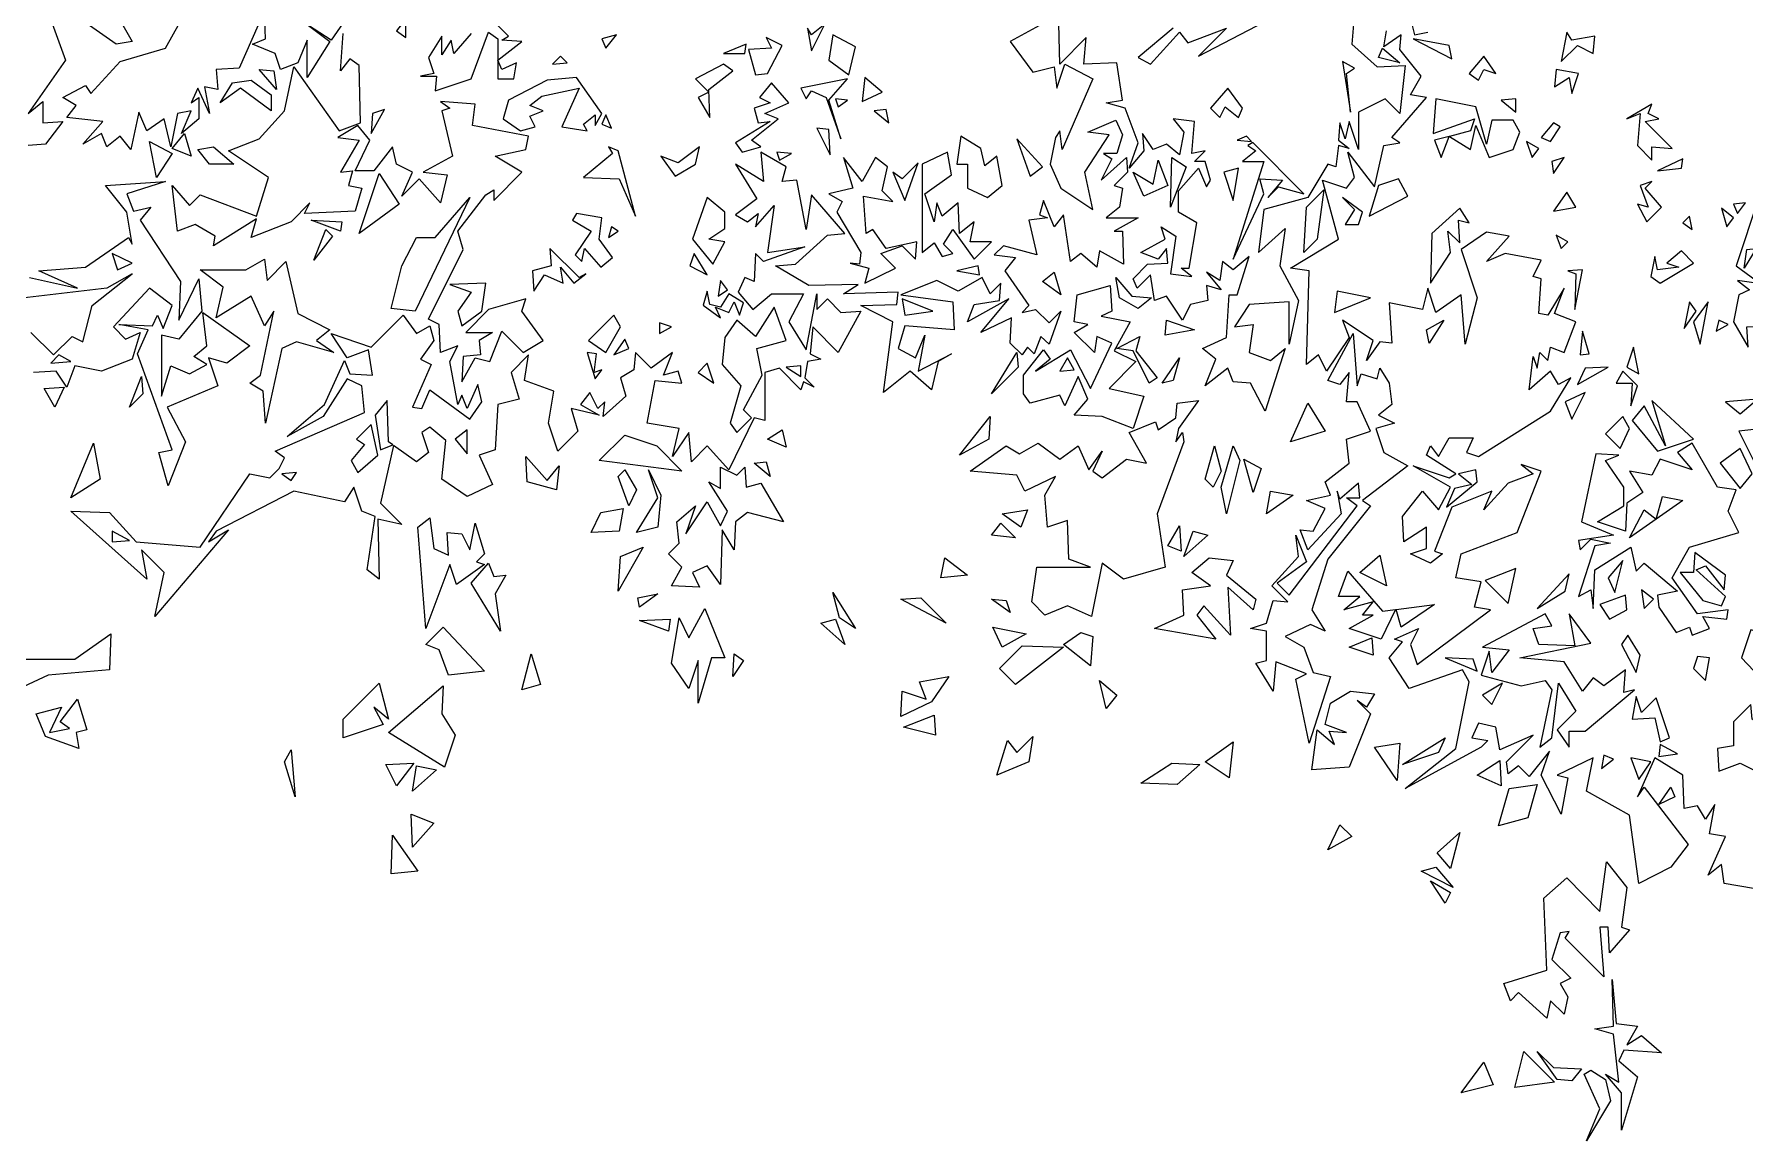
# Model space of a CAD drawing. Header units: millimetres. Extents: x -1920 to 1916, y -1858 to 1858.
# Drawn here: x -1067 to 137, y -1800 to -1022 of the extents above; entities that cross this region are included whole.
import ezdxf

# ---------------------------------------------------------------- set-up
doc = ezdxf.new("R2010")
doc.units = ezdxf.units.MM
doc.layers.add('ALMOND-DRAW-PROFILE', color=7, linetype='Continuous', lineweight=25)

msp = doc.modelspace()

# ---------------------------------------------------------------- linework, layer by layer
at = {"layer": 'ALMOND-DRAW-PROFILE'}
for points in [[(-1059.8, -998.6), (-1044.8, -1039.9), (-1071, -1077.4), (-1060.7, -1069), (-1060.7, -1084), (-1046.6, -1083.1), (-1058.8, -1099), (-1071, -1100)], [(-849.5, -1013.6), (-858, -1025.8), (-873.9, -1015.5), (-858.9, -1026.8), (-874.9, -1052.1), (-874.9, -1025.8), (-881.4, -1041.8), (-893.6, -1046.5), (-897.4, -1035.2), (-913.3, -1028.6), (-904, -1024.9), (-904.9, -1005.2), (-922.7, -1045.5), (-938.7, -1046.5), (-937.7, -1060.5), (-947.1, -1058.7), (-943.4, -1077.4), (-951.8, -1059.6), (-956.5, -1069.9), (-950.9, -1066.2), (-950.9, -1081.2), (-963.1, -1091.5), (-956.5, -1075.6), (-965.9, -1077.4), (-970.6, -1100.9), (-975.3, -1081.2), (-987.5, -1089.6), (-993.1, -1076.5), (-998.8, -1102.8), (-1006.3, -1093.4), (-1015.7, -1100.9), (-1019.4, -1091.5), (-1032.6, -1099), (-1018.5, -1083.1), (-1043.8, -1080.3), (-1037.2, -1071.8), (-1046.6, -1066.2), (-1030.7, -1057.7), (-1026.9, -1063.4), (-1006.3, -1040.8), (-974.4, -1031.5), (-950.9, -989.2)], [(-138, -1006.1), (-139.9, -1028.6), (-122, -1044.6), (-102.3, -1043.7), (-106.1, -1077.4), (-116.4, -1067.1), (-135.2, -1076.5), (-135.2, -1102.8), (-141.7, -1083.1), (-144.6, -1095.3), (-148.3, -1084), (-149.3, -1096.2), (-141.7, -1101.9), (-149.3, -1100), (-151.1, -1115), (-156.8, -1113.1), (-170.8, -1136.6), (-201.8, -1145), (-205.6, -1175.1), (-186.8, -1158.2), (-190.6, -1184.5), (-177.4, -1208.9), (-184, -1239.8), (-184, -1209.8), (-212.1, -1211.7), (-222.5, -1227.6), (-209.3, -1225.8), (-212.1, -1245.5), (-197.1, -1251.1), (-186.8, -1242.7), (-200.9, -1286.8), (-211.2, -1267.1), (-223.4, -1266.1), (-227.2, -1256.7), (-243.1, -1268.9), (-235.6, -1250.2), (-245, -1242.7), (-228.1, -1235.1), (-226.2, -1205.1), (-220.6, -1205.1), (-212.1, -1177.9), (-223.4, -1187.3), (-230.9, -1181.6), (-232.8, -1194.8), (-242.2, -1189.1), (-231.9, -1201.4), (-242.2, -1198.5), (-241.2, -1208.9), (-253.4, -1211.7), (-259.1, -1222.9), (-270.3, -1206), (-278.8, -1208.9), (-281.6, -1191), (-291, -1200.4), (-293.8, -1193.8), (-283.5, -1183.5), (-269.4, -1182.6), (-270.3, -1172.3), (-276, -1179.8), (-288.2, -1175.1), (-271.3, -1165.7), (-274.1, -1157.2), (-263.8, -1163.8), (-267.5, -1190.1), (-252.5, -1192), (-260, -1186.3), (-254.4, -1186.3), (-248.8, -1154.4), (-261.9, -1146.9), (-261.9, -1131.9), (-247.8, -1115.9), (-242.2, -1129.1), (-239.4, -1124.4), (-243.1, -1111.2), (-250.6, -1111.2), (-243.1, -1103.7), (-252.5, -1105.6), (-250.6, -1083.1), (-265.6, -1081.2), (-258.1, -1090.6), (-261, -1106.5), (-270.3, -1099), (-279.7, -1102.8), (-287.2, -1091.5), (-286.3, -1103.7), (-296.6, -1115.9), (-290.1, -1098.1), (-299.4, -1073.7), (-312.6, -1069.9), (-301.3, -1068.1), (-305.1, -1041.8), (-328.5, -1042.7), (-326.7, -1023.9), (-345.4, -1042.7), (-346.4, -994.8)], [(-359.5, -1015.5), (-380.2, -1026.8), (-364.2, -1048.3), (-349.2, -1044.6), (-347.3, -1059.6), (-341.7, -1042.7), (-322, -1053), (-343.6, -1102.8), (-345.4, -1089.6), (-348.3, -1094.3), (-352, -1113.1), (-344.5, -1130), (-322, -1145), (-327.6, -1118.7), (-310.7, -1092.5), (-325.7, -1090.6), (-306, -1082.1), (-301.3, -1092.5), (-305.1, -1105.6), (-314.5, -1105.6), (-308.8, -1109.4), (-316.3, -1124.4), (-298.5, -1108.4), (-297.6, -1118.7), (-307, -1128.1), (-301.3, -1130), (-303.2, -1143.2), (-312.6, -1150.7), (-290.1, -1150.7), (-307, -1160.1), (-301.3, -1160.1), (-300.4, -1183.5), (-317.3, -1174.1), (-319.2, -1185.4), (-330.4, -1176), (-337.9, -1181.6), (-342.6, -1148.8), (-349.2, -1157.2), (-356.7, -1138.5), (-359.5, -1148.8), (-353.9, -1150.7), (-367, -1152.5), (-361.4, -1176.9), (-384.9, -1170.4), (-391.4, -1176.9), (-376.4, -1178.8), (-383.9, -1188.2), (-367, -1212.6), (-371.7, -1217.3), (-362.3, -1215.4), (-352.9, -1224.8), (-344.5, -1216.4), (-352.9, -1239.8), (-358.6, -1234.2), (-363.3, -1246.4), (-368, -1241.7), (-371.7, -1247.3), (-380.2, -1238.9), (-379.2, -1221.1), (-400.8, -1231.4), (-381.1, -1207.9), (-410.2, -1223.9), (-405.5, -1211.7), (-387.7, -1208.9), (-386.7, -1196.7), (-394.2, -1204.2), (-399.9, -1192.9), (-416.8, -1202.3), (-431.8, -1194.8), (-457.1, -1205.1), (-420.5, -1209.8), (-419.6, -1229.5), (-454.3, -1226.7), (-459, -1242.7), (-446.8, -1249.2), (-440.2, -1233.3), (-444.9, -1258.6), (-421.5, -1246.4), (-430.9, -1252), (-435.6, -1271.8), (-450.6, -1258.6), (-469.3, -1273.6), (-462.8, -1223.9), (-485.3, -1212.6), (-460, -1211.7), (-459, -1203.2), (-497.5, -1204.2), (-487.2, -1197.6), (-521.9, -1198.5), (-545.4, -1184.5), (-531.3, -1183.5), (-508.8, -1162.9), (-496.6, -1161.9), (-520, -1134.7), (-523.8, -1159.1), (-530.4, -1124.4), (-540.7, -1125.3), (-537.9, -1115), (-555.7, -1104.7), (-553.8, -1125.3), (-573.5, -1113.1), (-558.5, -1137.5), (-573.5, -1148.8), (-565.1, -1153.5), (-557.6, -1147.8), (-559.5, -1157.2), (-546.3, -1142.2), (-551, -1175.1), (-524.7, -1171.3), (-553.8, -1181.6), (-559.5, -1176), (-560.4, -1195.7), (-567, -1192.9), (-571.7, -1203.2), (-561.3, -1215.4), (-548.2, -1204.2), (-525.7, -1204.2), (-536, -1223.9), (-523.8, -1243.6), (-516.3, -1204.2), (-516.3, -1215.4), (-508.8, -1207.9), (-499.4, -1217.3), (-485.3, -1216.4), (-501.3, -1245.5), (-519.1, -1227.6), (-521, -1246.4), (-513.5, -1250.2), (-522.8, -1252), (-524.7, -1263.3), (-518.2, -1269.9), (-525.7, -1266.1), (-527.5, -1271.8), (-542.6, -1256.7), (-552.9, -1259.6), (-552.9, -1293.3), (-560.4, -1291.5), (-578.2, -1328.1), (-593.3, -1311.2), (-604.5, -1322.4), (-606.4, -1301.8), (-617.7, -1318.7), (-613, -1299), (-635.5, -1295.2), (-629.9, -1265.2), (-611.1, -1267.1), (-613.9, -1258.6), (-624.2, -1261.4), (-617.7, -1245.5), (-632.7, -1256.7), (-643.9, -1245.5), (-644.9, -1257.7), (-654.3, -1263.3), (-650.5, -1276.4), (-666.5, -1290.5), (-665.5, -1280.2), (-670.2, -1284.9), (-675.9, -1273.6), (-682.4, -1282.1), (-669.3, -1289.6), (-689, -1284.9), (-684.3, -1300.9), (-698.4, -1314.9), (-705, -1295.2), (-701.2, -1272.7), (-721.9, -1265.2), (-719, -1247.3), (-731.2, -1259.6), (-725.6, -1278.3), (-740.6, -1282.1), (-742.5, -1314), (-753.8, -1317.8), (-744.4, -1338.4), (-762.2, -1346.8), (-780, -1334.6), (-777.2, -1307.4), (-788.5, -1298), (-794.1, -1301.8), (-789.4, -1315.9), (-797.9, -1322.4), (-814, -1310.9), (-823.2, -1351.5), (-808.2, -1366.6), (-825.1, -1362.8), (-824.2, -1405), (-832.6, -1398.5), (-827, -1360.9), (-836.4, -1357.2), (-842, -1340.3), (-848.6, -1350.6), (-884.2, -1343.1), (-938.7, -1371.3), (-944.3, -1378.8), (-930.2, -1370.3), (-981.9, -1431.3), (-975.3, -1400.4), (-991.3, -1384.4), (-987.5, -1405), (-1041, -1357.2), (-1013.8, -1358.1), (-995, -1378.8), (-950, -1382.5), (-915.2, -1330.9), (-901.1, -1333.7), (-894.6, -1327.1), (-890.8, -1319.6), (-897.4, -1314.9), (-834.5, -1287.7), (-836.4, -1268.9), (-846.7, -1264.2), (-863.6, -1290.5), (-888.9, -1304.6), (-862.7, -1282.1), (-848.6, -1251.1), (-844.8, -1260.5), (-828.9, -1261.4), (-831.7, -1243.6), (-846.7, -1249.2), (-858, -1232.3), (-829.8, -1241.7), (-807.3, -1219.2), (-797.9, -1232.3), (-788.5, -1226.7), (-785.7, -1237), (-795.1, -1250.2), (-787.6, -1253.9), (-800.7, -1284), (-794.1, -1284.9), (-788.5, -1271.8), (-760.3, -1292.4), (-751.9, -1280.2), (-754.7, -1268), (-762.2, -1284.9), (-766, -1275.5), (-768.8, -1282.1), (-774.4, -1252), (-768.8, -1240.8), (-781, -1245.5), (-781.9, -1225.8), (-789.4, -1222), (-765, -1173.2), (-768.8, -1160.1), (-749.1, -1134.7), (-743.4, -1131), (-743.4, -1138.5), (-723.7, -1118.7), (-742.5, -1107.5), (-720.9, -1102.8), (-719, -1093.4), (-758.5, -1085.9), (-756.6, -1070.9), (-781, -1069), (-774.4, -1073.7), (-780, -1075.6), (-772.5, -1107.5), (-793.2, -1118.7), (-776.3, -1120.6), (-781, -1140.3), (-796, -1123.4), (-808.2, -1135.6), (-800.7, -1118.7), (-812, -1113.1), (-814.8, -1100.9), (-827.9, -1117.8), (-841.1, -1117.8), (-830.7, -1096.2), (-839.2, -1085.9), (-853.3, -1094.3), (-838.2, -1096.2), (-851.4, -1118.7), (-842.9, -1117.8), (-845.8, -1128.1), (-836.4, -1130), (-841.1, -1146), (-876.7, -1147.8), (-873, -1140.3), (-886.1, -1153.5), (-914.3, -1164.7), (-910.5, -1151.6), (-940.6, -1170.4), (-939.6, -1163.8), (-953.7, -1155.4), (-965.9, -1160.1), (-969.7, -1128.1), (-957.5, -1142.2), (-950, -1134.7), (-910.5, -1149.7), (-902.1, -1122.5), (-930.2, -1103.7), (-908.6, -1095.3), (-890.8, -1075.6), (-884.2, -1044.6), (-852.3, -1089.6), (-837.3, -1084), (-838.2, -1043.7), (-844.8, -1039), (-851.4, -1047.4), (-849.5, -1021.1)], [(-759.4, -1021.1), (-771.6, -1035.2), (-773.5, -1025.8), (-780, -1036.1), (-780, -1023), (-789.4, -1038), (-785.7, -1049.3), (-795.1, -1051.2), (-783.8, -1051.2), (-784.7, -1061.5), (-759.4, -1053), (-747.2, -1020.2), (-740.6, -1024.9), (-740.6, -1039.9), (-723.7, -1026.8), (-737.8, -1025.8), (-733.1, -1023), (-744.4, -1011.7)], [(-265.6, -1017.4), (-290.1, -1038), (-281.6, -1042.7), (-261, -1020.2), (-255.3, -1027.7), (-228.1, -1017.4), (-247.8, -1037.1), (-200.9, -1012.7)], [(142.7, -1622.8), (122, -1619.1), (120.2, -1605.9), (110.8, -1613.4), (123, -1586.2), (111.7, -1584.3), (115.5, -1563.7), (108.9, -1574), (103.3, -1564.6), (93.9, -1566.5), (92.9, -1543), (73.2, -1530.8), (61, -1558.1), (65.7, -1551.5), (96.7, -1591.8), (84.5, -1607.8), (62, -1619.1), (55.4, -1571.2), (25.3, -1554.3), (30, -1530.8), (4.7, -1543), (12.2, -1544.9), (7.5, -1570.3), (-6.6, -1543), (-0.9, -1526.1), (-15, -1544), (-22.5, -1536.5), (-30, -1542.1), (-31, -1533.6), (-12.2, -1514.9), (-35.7, -1525.2), (-38.5, -1509.2), (-50.7, -1506.4), (-55.4, -1516.8), (-44.1, -1518.6), (-48.8, -1523.3), (-102.3, -1552.4), (-66.6, -1524.3), (-57.3, -1477.3), (-62, -1468.9), (-99.5, -1482), (-113.6, -1460.4), (-104.2, -1449.2), (-109.8, -1447.3), (-92.9, -1439.8), (-98.6, -1451), (-93.9, -1465.1), (-42.2, -1426.6), (-53.5, -1424.8), (-48.8, -1406.9), (-66.6, -1404.1), (-62.9, -1387.2), (-23.5, -1372.2), (-6.6, -1329), (-20.7, -1324.3), (-12.2, -1330.9), (-30, -1337.5), (-46.9, -1356.2), (-41.3, -1343.1), (-69.5, -1354.4), (-81.7, -1385.3), (-76, -1387.2), (-84.5, -1393.8), (-98.6, -1387.2), (-87.3, -1383.5), (-87.3, -1368.4), (-103.3, -1378.8), (-104.2, -1360.9), (-90.1, -1343.1), (-78.8, -1356.2), (-70.4, -1340.3), (-96.7, -1325.3), (-71.3, -1333.7), (-66.6, -1330.9), (-87.3, -1317.8), (-84.5, -1311.2), (-78.8, -1318.7), (-71.3, -1305.5), (-54.4, -1305.5), (-59.1, -1315.9), (-50.7, -1318.7), (0, -1286.8), (14.1, -1263.3), (5.6, -1268), (0, -1258.6), (-15, -1271.8), (-12.2, -1248.3), (-9.4, -1256.7), (-7.5, -1245.5), (-1.9, -1251.1), (0, -1241.7), (9.4, -1245.5), (17.8, -1223.9), (2.8, -1218.2), (9.4, -1200.4), (-1.9, -1219.2), (-8.4, -1218.2), (-6.6, -1193.8), (-12.2, -1192), (-6.6, -1180.7), (-31.9, -1176), (-45.1, -1181.6), (-29.1, -1163.8), (-45.1, -1161), (-62.9, -1173.2), (-51.6, -1207), (-60.1, -1239.8), (-62.9, -1205.1), (-80.7, -1217.3), (-86.4, -1200.4), (-90.1, -1215.4), (-113.6, -1210.7), (-111.7, -1238.9), (-120.2, -1238), (-129.5, -1251.1), (-124.8, -1237), (-146.4, -1222.9), (-141.7, -1235.1), (-157.7, -1258.6), (-163.3, -1247.3), (-171.8, -1253.9), (-169.9, -1188.2), (-183, -1186.3), (-149.3, -1165.7), (-160.5, -1124.4), (-143.6, -1130), (-138, -1122.5), (-142.7, -1104.7), (-123.9, -1129.1), (-117.3, -1100), (-106.1, -1098.1), (-111.7, -1094.3), (-87.3, -1066.2), (-98.6, -1064.3), (-91.1, -1051.2), (-106.1, -1032.4), (-105.1, -1022.1), (-117.3, -1030.5), (-115.5, -1019.2)], [(-97.6, -1014.6), (-95.7, -1022.1), (-86.4, -1020.2)], [(-1070.1, -1192.9), (-1036.3, -1200.4), (-1063.5, -1188.2), (-1030.7, -1185.4), (-1000.6, -1164.7), (-997.8, -1169.4), (-1001.6, -1146.9), (-1016.6, -1128.1), (-974.4, -1125.3), (-1001.6, -1133.8), (-996.9, -1146), (-984.7, -1143.2), (-992.2, -1152.5), (-964, -1195.7), (-965, -1222.9), (-950.9, -1193.8), (-949, -1216.4), (-965, -1236.1), (-977.2, -1233.3), (-977.2, -1276.4), (-970.6, -1254.9), (-957.5, -1260.5), (-945.3, -1253.9), (-954.6, -1248.3), (-945.3, -1240.8), (-948.1, -1217.3), (-915.2, -1240.8), (-931.2, -1253), (-944.3, -1249.2), (-937.7, -1268.9), (-973.4, -1284), (-960.3, -1308.4), (-972.5, -1339.3), (-979.1, -1315.9), (-969.7, -1314), (-994.1, -1246.4), (-986.6, -1229.5), (-1007.2, -1225.8), (-983.7, -1226.7), (-980, -1219.2), (-976.2, -1228.6), (-969.7, -1212.6), (-985.6, -1200.4), (-1011, -1227.6), (-1002.5, -1236.1), (-992.2, -1231.4), (-997.8, -1250.2), (-1019.4, -1258.6), (-1038.2, -1254.9), (-1043.8, -1269.9), (-1051.3, -1258.6), (-1067.3, -1259.6)], [(146.4, -1136.6), (130.5, -1184.5), (144.6, -1194.8)], [(-1069.2, -1231.4), (-1053.2, -1247.3), (-1040.1, -1234.2), (-1032.6, -1238), (-1026, -1212.6), (-997.8, -1190.1), (-1015.7, -1200.4), (-1079.5, -1207.9)], [(157.7, -1298), (132.4, -1300.9), (147.4, -1330.9)], [(-1081.4, -1461.4), (-1038.2, -1461.4), (-1012.8, -1443.5), (-1013.8, -1468.9), (-1057, -1472.6), (-1085.1, -1485.8)]]:
    msp.add_lwpolyline(points, dxfattribs=at)
for points in [[(-1009.1, -1028.6), (-1027.9, -1015.5), (-1018.5, -1011.7), (-1026.9, -995.8), (-1001.6, -998.6), (-1005.3, -1013.6), (-997.8, -1026.8)], [(-805.4, -1023.9), (-805.4, -1010.8), (-812, -1019.2)], [(-664.6, -1031.5), (-657.1, -1022.1), (-667.4, -1024.9)], [(-520, -1033.3), (-510.6, -1014.6), (-520, -1022.1), (-522.8, -1017.4)], [(-493.7, -1050.2), (-489.1, -1030.5), (-505, -1022.1), (-507.8, -1039.9)], [(7.5, -1040.8), (18.8, -1029.6), (30, -1035.2), (31, -1023), (15, -1025.8), (11.3, -1020.2)], [(-582, -1035.2), (-567, -1035.2), (-566, -1028.6)], [(-559.5, -1050.2), (-551, -1049.3), (-540.7, -1029.6), (-551.9, -1023.9), (-548.2, -1031.5), (-564.2, -1032.4)], [(-106.1, -1041.8), (-121.1, -1038), (-118.3, -1031.5)], [(-69.5, -1039), (-71.3, -1029.6), (-96.7, -1024.9)], [(-896.4, -1060.5), (-908.6, -1046.5), (-898.3, -1047.4)], [(-740.6, -1039.9), (-740.6, -1053), (-729.4, -1053), (-727.5, -1041.8), (-737.8, -1046.5)], [(-702.1, -1042.7), (-691.8, -1041.8), (-696.5, -1037.1)], [(-591.4, -1080.3), (-592.3, -1060.5), (-575.4, -1047.4), (-582, -1042.7), (-601.7, -1053), (-592.3, -1062.4), (-599.8, -1066.2)], [(-140.8, -1076.5), (-143.6, -1049.3), (-138, -1045.5), (-146.4, -1040.8)], [(-50.7, -1054), (-46.9, -1046.5), (-38.5, -1049.3), (-46.9, -1037.1), (-57.3, -1049.3)], [(15, -1063.4), (19.7, -1049.3), (3.8, -1046.5), (2.8, -1058.7), (13.1, -1052.1)], [(-900.2, -1075.6), (-921.8, -1059.6), (-935.9, -1069.9), (-927.4, -1055.9), (-914.3, -1054), (-900.2, -1064.3)], [(-724.7, -1089.6), (-714.3, -1086.8), (-718.1, -1079.3), (-708.7, -1075.6), (-718.1, -1071.8), (-709.6, -1065.2), (-683.4, -1059.6), (-695.6, -1086.8), (-677.7, -1089.6), (-680.5, -1085), (-672.1, -1078.4), (-672.1, -1085.9), (-667.4, -1077.4), (-685.2, -1052.1), (-705.9, -1054), (-733.1, -1068.1), (-736.9, -1081.2)], [(-568.8, -1104.7), (-555.7, -1100.9), (-562.3, -1096.2), (-543.5, -1081.2), (-552.9, -1077.4), (-536, -1069.9), (-548.2, -1055.9), (-556.6, -1066.2), (-549.1, -1069.9), (-560.4, -1073.7), (-557.6, -1084), (-549.1, -1083.1), (-573.5, -1098.1)], [(-499.4, -1095.3), (-507.8, -1068.1), (-494.7, -1053), (-527.5, -1059.6), (-523.8, -1067.1), (-520, -1061.5), (-509.7, -1066.2)], [(-484.4, -1069), (-470.3, -1062.4), (-482.5, -1052.1)], [(-501.3, -1072.8), (-494.7, -1068.1), (-503.1, -1067.1)], [(-232.8, -1080.3), (-229, -1072.8), (-219.7, -1080.3), (-216.8, -1073.7), (-227.2, -1059.6), (-239.4, -1073.7)], [(-71.2, -1093.5), (-56.3, -1102.8), (-52.6, -1085.9), (-43.2, -1108.4), (-26.3, -1102.8), (-21.6, -1090.6), (-26.3, -1082.1), (-41.3, -1082.1), (-45.1, -1099), (-52.6, -1072.8), (-80.7, -1067.1), (-82.6, -1091.5), (-53.5, -1081.2), (-56.3, -1089.6)], [(-24.4, -1076.5), (-24.4, -1067.1), (-34.7, -1068.1)], [(71.3, -1110.3), (71.3, -1100.9), (85.4, -1101.9), (66.6, -1083.1), (76, -1081.2), (68.5, -1077.4), (71.3, -1070.9), (53.5, -1081.2), (62.9, -1077.4), (61, -1100)], [(-829.8, -1091.5), (-820.4, -1074.6), (-828.9, -1077.4)], [(-660.8, -1087.8), (-664.6, -1078.4), (-667.4, -1085)], [(-465.6, -1084), (-467.5, -1074.6), (-475.9, -1075.6)], [(-956.5, -1107.5), (-969.7, -1101.9), (-961.2, -1091.5)], [(-506.9, -1106.5), (-507.8, -1088.7), (-516.3, -1087.8)], [(-396.1, -1136.6), (-385.8, -1128.1), (-389.6, -1107.5), (-398, -1114.1), (-400.8, -1101.9), (-414.9, -1093.4), (-417.7, -1113.1), (-410.2, -1113.1), (-410.2, -1130)], [(-210.4, -1097), (-214, -1093.4), (-220.6, -1096.2)], [(-77, -1108.4), (-71.4, -1093.6), (-81.7, -1096.2)], [(0, -1097.2), (6.6, -1086.8), (1.9, -1084), (-6.6, -1094.3)], [(-980.9, -1122.5), (-985.6, -1097.2), (-969.7, -1105.6)], [(-943.4, -1113.1), (-951.8, -1102.8), (-940.6, -1100.9), (-926.5, -1113.1)], [(-643.9, -1149.7), (-656.1, -1103.7), (-662.7, -1100.9), (-659.9, -1105.6), (-680.5, -1122.5), (-655.2, -1123.4)], [(-615.8, -1121.6), (-601.7, -1113.1), (-598.9, -1100.9), (-613.9, -1112.2), (-626.1, -1107.5)], [(-542.6, -1110.3), (-534.1, -1105.6), (-544.4, -1104.7)], [(-405.5, -1179.8), (-393.3, -1167.6), (-408.3, -1167.6), (-405.5, -1153.5), (-415.8, -1161.9), (-416.8, -1140.3), (-428, -1149.7), (-431.8, -1140.3), (-433.7, -1153.5), (-440.2, -1133.8), (-421.5, -1120.6), (-424.3, -1104.7), (-442.1, -1113.1), (-442.1, -1175.1), (-433.7, -1168.5), (-428, -1177.9), (-420.5, -1176), (-427.1, -1169.4), (-420.5, -1159.1)], [(-366.1, -1121.6), (-357.6, -1115), (-375.5, -1095.3)], [(-223.4, -1179.8), (-201.8, -1133.8), (-204.6, -1123.4), (-188.7, -1124.4), (-199, -1136.6), (-191.5, -1129.1), (-173.7, -1133.8), (-209.6, -1097.9), (-213.1, -1100), (-207.4, -1103.7), (-216.8, -1111.2), (-201.8, -1111.2)], [(-13.1, -1108.4), (-8.4, -1101.9), (-16.9, -1097.2)], [(-482.5, -1196.7), (-460.9, -1186.3), (-471.2, -1176), (-456.2, -1170.4), (-446.8, -1179.8), (-445.9, -1167.6), (-467.5, -1172.3), (-476.9, -1159.1), (-481.5, -1161.9), (-483.4, -1135.6), (-462.8, -1139.4), (-470.3, -1131.9), (-466.5, -1115), (-475, -1108.4), (-484.4, -1125.3), (-497.5, -1108.4), (-490.9, -1130), (-507.8, -1133.8), (-498.4, -1139.4), (-502.2, -1146.9), (-485.3, -1175.1), (-486.2, -1183.5), (-492.8, -1182.6), (-479.7, -1186.3)], [(-454.3, -1138.5), (-444.9, -1112.2), (-456.2, -1123.4), (-462.8, -1118.7)], [(-286.3, -1135.6), (-293.8, -1118.7), (-279.7, -1127.2), (-276, -1110.3), (-269.4, -1128.1)], [(-267.5, -1143.2), (-266.6, -1108.4), (-256.3, -1115)], [(-223.4, -1138.5), (-219.7, -1115.9), (-230, -1118.7)], [(1.9, -1119.7), (9.4, -1108.4), (0.9, -1111.2)], [(75.1, -1117.8), (92, -1115.9), (92.9, -1109.4)], [(-838.2, -1161.9), (-824.2, -1119.7), (-810.1, -1141.3)], [(-173.7, -1175.1), (-171.8, -1143.2), (-159.6, -1131), (-164.3, -1165.7)], [(-127.7, -1149.7), (-100.4, -1135.6), (-107, -1123.4), (-121.1, -1128.1)], [(67.6, -1153.5), (77.9, -1143.2), (66.6, -1130), (71.3, -1125.3), (62.9, -1128.1), (68.5, -1143.2), (61, -1141.3)], [(-798.8, -1216.4), (-815.7, -1214.5), (-808.2, -1184.5), (-797.9, -1164.7), (-784.7, -1164.7), (-760.3, -1136.6)], [(-589.5, -1183.5), (-581, -1167.6), (-592.3, -1165.7), (-581, -1158.2), (-581, -1146.9), (-593.3, -1136.6), (-603.6, -1165.7)], [(-144.6, -1155.4), (-135.2, -1155.4), (-132.4, -1146.9), (-146.4, -1136.6), (-138, -1145)], [(1.9, -1146), (17.8, -1143.2), (11.3, -1132.8)], [(131.4, -1147.8), (137, -1140.3), (128.6, -1141.3)], [(-851.4, -1160.1), (-872, -1152.5), (-850.5, -1153.5)], [(-668.3, -1185.4), (-659.9, -1178.8), (-669.3, -1165.7), (-667.4, -1150.7), (-685.2, -1147.8), (-688.1, -1152.5), (-674.9, -1160.1), (-686.2, -1176.9), (-681.5, -1181.6), (-679.6, -1172.3)], [(-84.5, -1196.7), (-70.4, -1175.1), (-72.3, -1160.1), (-63.8, -1168.5), (-64.8, -1152.5), (-57.3, -1154.4), (-63.8, -1144.1), (-83.5, -1161.9)], [(99.5, -1159.1), (97.6, -1149.7), (92.9, -1154.4)], [(123.9, -1157.2), (128.6, -1150.7), (120.2, -1144.1)], [(-870.2, -1180.7), (-861.7, -1159.1), (-857, -1163.8)], [(-662.7, -1164.7), (-656.1, -1160.1), (-660.8, -1157.2)], [(7.5, -1172.3), (12.2, -1167.6), (3.8, -1162.9)], [(-1008.2, -1187.3), (-997.8, -1182.6), (-1011.9, -1176)], [(-715.3, -1202.3), (-707.8, -1191), (-694.6, -1196.7), (-696.5, -1185.4), (-687.1, -1196.7), (-678.7, -1190.1), (-683.4, -1192.9), (-704, -1172.3), (-703.1, -1184.5), (-716.2, -1188.2)], [(-593.3, -1191), (-602.6, -1176), (-605.5, -1184.5)], [(77, -1196.7), (100.4, -1182.6), (92, -1174.1), (81.7, -1182.6), (90.1, -1185.4), (75.1, -1187.3), (73.2, -1177.9), (70.4, -1192)], [(136.1, -1186.3), (138, -1173.2), (144.6, -1172.3)], [(-904, -1295.2), (-905.8, -1272.7), (-915.2, -1267.1), (-907.7, -1261.4), (-898.3, -1216.4), (-904.9, -1226.7), (-914.3, -1206), (-938.7, -1221.1), (-934, -1199.5), (-950, -1187.3), (-918, -1187.3), (-904.9, -1179.8), (-903, -1194.8), (-889.9, -1181.6), (-881.4, -1218.2), (-858.9, -1229.5), (-868.3, -1237), (-856.1, -1245.5), (-882.4, -1238), (-892.7, -1242.7)], [(-417.7, -1188.2), (-401.8, -1191), (-402.7, -1184.5)], [(-344.5, -1205.1), (-357.6, -1195.7), (-349.2, -1189.1)], [(16.9, -1215.4), (22.5, -1187.3), (12.2, -1188.2), (17.8, -1190.1)], [(-766, -1226.7), (-751.9, -1216.4), (-749.1, -1196.7), (-774.4, -1197.6), (-759.4, -1203.2), (-768.8, -1216.4)], [(-596.3, -1212.2), (-583.9, -1221.1), (-587.6, -1213.6), (-578.2, -1217.3), (-574.5, -1209.8), (-570.7, -1219.2), (-567.9, -1210.7), (-578.2, -1204.2), (-583.9, -1213.6), (-591.4, -1211.7), (-593.3, -1202.3)], [(-585.7, -1206), (-579.2, -1201.4), (-583.9, -1194.8)], [(-293.8, -1299), (-315.4, -1290.5), (-335.1, -1289.6), (-325.7, -1278.3), (-332.3, -1262.4), (-341.7, -1283), (-345.4, -1275.5), (-366.1, -1281.1), (-370.8, -1274.6), (-370.8, -1261.4), (-356.7, -1243.6), (-352, -1250.2), (-362.3, -1258.6), (-337.9, -1243.6), (-323.8, -1270.8), (-308.8, -1238.9), (-319.2, -1234.2), (-321, -1245.5), (-335.1, -1231.4), (-325.7, -1225.8), (-335.1, -1223.9), (-333.2, -1205.1), (-309.8, -1198.5), (-308.8, -1216.4), (-316.3, -1220.1), (-295.7, -1223.9), (-307, -1244.5), (-291.9, -1252), (-310.7, -1270.8), (-286.3, -1276.4)], [(-290.1, -1214.5), (-303.2, -1207), (-306, -1192.9), (-294.7, -1206), (-280.7, -1207)], [(-152.1, -1217.3), (-126.7, -1207), (-150.2, -1202.3)], [(138.9, -1241.7), (138, -1227.6), (153.9, -1226.7), (160.5, -1216.4), (144.6, -1196.7), (131.4, -1194.8), (139.9, -1201.4), (132.4, -1205.1), (128.6, -1223.9)], [(-766, -1266.1), (-756.6, -1249.2), (-746.3, -1252), (-737.8, -1230.5), (-722.8, -1245.5), (-708.7, -1237), (-723.7, -1216.4), (-720.9, -1207.9), (-747.2, -1215.4), (-763.2, -1231.4), (-744.4, -1231.4), (-753.8, -1237), (-752.8, -1247.3), (-765, -1248.3)], [(-572.6, -1301.8), (-562.3, -1291.5), (-567.9, -1285.8), (-554.8, -1261.4), (-558.5, -1242.7), (-537.9, -1237), (-546.3, -1213.6), (-559.5, -1234.2), (-572.6, -1222.9), (-581, -1235.1), (-582.9, -1253.9), (-569.8, -1268.9), (-577.3, -1295.2)], [(-454.3, -1219.2), (-434.6, -1216.4), (-456.2, -1207.9)], [(93.9, -1228.6), (102.3, -1216.4), (97.6, -1209.8)], [(105.1, -1239.8), (110.8, -1209.8), (100.4, -1223.9)], [(-664.6, -1245.5), (-654.3, -1227.6), (-659, -1219.2), (-676.8, -1237)], [(-627, -1232.3), (-618.6, -1227.6), (-627, -1224.8)], [(-271.3, -1233.3), (-270.3, -1222.9), (-250.6, -1229.5)], [(-85.4, -1238.9), (-87.3, -1229.5), (-75.1, -1222.9)], [(116.4, -1230.5), (124.8, -1225.8), (118.3, -1222.9)], [(-659, -1247.3), (-648.6, -1242.7), (-651.4, -1236.1)], [(-282.5, -1267.1), (-293.8, -1244.5), (-305.1, -1242.7), (-289.1, -1234.2), (-291.9, -1244.5), (-276.9, -1263.3)], [(-176.1, -1370.3), (-167.1, -1371.3), (-158.6, -1355.3), (-171.8, -1349.7), (-154.9, -1345.9), (-158.6, -1336.5), (-141.7, -1323.4), (-143.6, -1306.5), (-126.7, -1300.9), (-136.1, -1280.2), (-143.6, -1280.2), (-141.7, -1259.6), (-148.3, -1268), (-156.8, -1265.2), (-138.9, -1232.3), (-136.1, -1268.9), (-133.3, -1260.5), (-122, -1264.2), (-120.2, -1256.7), (-113.6, -1267.1), (-111.7, -1282.1), (-121.1, -1289.6), (-109.8, -1295.2), (-123, -1299), (-117.3, -1315.9), (-100.4, -1325.3), (-132.4, -1349.7), (-126.7, -1353.4), (-156.8, -1391), (-168, -1426.6), (-158.6, -1441.7), (-169, -1437), (-186.8, -1445.4), (-173.7, -1452.9), (-167.1, -1470.8), (-154.9, -1473.6), (-169.9, -1520.5), (-179.3, -1475.4), (-171.8, -1471.7), (-193.4, -1463.2), (-195.2, -1483.9), (-207.4, -1464.2), (-199.9, -1462.3), (-199.9, -1441.7), (-211.2, -1439.8), (-199.9, -1436), (-195.2, -1420.1), (-184.9, -1421), (-196.2, -1409.7), (-177.4, -1389.1), (-179.3, -1374.1), (-171.8, -1392.8), (-192.4, -1407.9), (-184, -1416.3), (-136.1, -1353.4), (-143.6, -1347.8), (-134.2, -1347.8), (-135.2, -1337.5), (-148.3, -1348.7), (-150.2, -1343.1), (-147.4, -1359.1), (-170.8, -1384.4)], [(20.7, -1247.3), (27.2, -1246.4), (22.5, -1230.5)], [(-1055.1, -1253), (-1041, -1252), (-1049.5, -1247.3)], [(-672.1, -1264.2), (-667.4, -1257.7), (-673, -1259.6), (-671.2, -1246.4), (-677.7, -1245.5)], [(-393.3, -1274.6), (-375.5, -1245.5), (-374.5, -1255.8)], [(-345.4, -1258.6), (-335.1, -1257.7), (-339.8, -1249.2)], [(-273.2, -1267.1), (-261, -1249.2), (-265.6, -1265.2)], [(62, -1260.5), (58.2, -1241.7), (53.5, -1255.8)], [(-999.7, -1284), (-991.3, -1262.4), (-990.3, -1274.6)], [(-599.8, -1259.6), (-588.6, -1267.1), (-593.3, -1253)], [(-527.5, -1262.4), (-527.5, -1254.9), (-537.9, -1255.8)], [(18.8, -1268), (40.4, -1255.8), (24.4, -1256.7)], [(56.3, -1283), (61, -1268.9), (50.7, -1258.6), (46, -1267.1), (57.3, -1267.1)], [(-1052.3, -1284), (-1059.8, -1270.8), (-1045.7, -1269.9)], [(15, -1292.4), (24.4, -1273.6), (10.3, -1280.2)], [(-814.6, -1310.5), (-817.6, -1308.4), (-818.5, -1279.3), (-827, -1289.6), (-823.2, -1314)], [(-355.8, -1430.4), (-365.1, -1421), (-361.4, -1396.6), (-323.8, -1396.6), (-338.9, -1391), (-339.8, -1363.7), (-353.9, -1368.4), (-355.8, -1345.9), (-348.3, -1332.8), (-369.8, -1343.1), (-375.5, -1331.8), (-408.3, -1329), (-383, -1311.2), (-373.6, -1316.8), (-360.5, -1309.3), (-345.4, -1320.6), (-332.3, -1311.2), (-324.8, -1328.1), (-315.4, -1314.9), (-322, -1329), (-315.4, -1333.7), (-298.5, -1320.6), (-284.4, -1323.4), (-296.6, -1301.8), (-277.9, -1294.3), (-276, -1299.9), (-263.8, -1291.5), (-262.8, -1281.1), (-247.8, -1279.3), (-261.9, -1299), (-263.8, -1308.4), (-259.1, -1301.8), (-258.1, -1308.4), (-276.9, -1359.1), (-271.3, -1396.6), (-300.4, -1405), (-315.4, -1393.8), (-322.9, -1431.3), (-339.8, -1423.8)], [(-183, -1308.4), (-170.8, -1281.1), (-158.6, -1300.9)], [(75.1, -1314.9), (100.4, -1306.5), (71.3, -1279.3), (80.7, -1311.2), (65.7, -1283), (57.3, -1293.3)], [(133.3, -1288.7), (145.5, -1278.3), (123, -1280.2)], [(-839.2, -1330), (-825.1, -1317.8), (-829.8, -1296.2), (-840.1, -1306.5), (-834.5, -1310.2), (-843.9, -1321.5)], [(-415.8, -1317.8), (-394.2, -1290.5), (-395.2, -1306.5)], [(48.8, -1313.1), (55.4, -1299), (50.7, -1290.5), (38.5, -1302.7)], [(-1041, -1347.8), (-1025, -1309.3), (-1020.4, -1334.6)], [(-762.2, -1316.8), (-762.2, -1299.9), (-770.7, -1306.5)], [(-611.1, -1329), (-669.3, -1321.5), (-651.4, -1303.7), (-628.9, -1311.2)], [(-537.9, -1312.1), (-551, -1306.5), (-540.7, -1299.9)], [(-237.5, -1340.3), (-243.1, -1334.6), (-236.5, -1311.2), (-231.9, -1329)], [(-228.1, -1359.1), (-231.9, -1340.3), (-223.4, -1311.2), (-218.7, -1321.5)], [(99.5, -1444.5), (111.7, -1439.8), (107, -1431.3), (123.9, -1433.2), (124.8, -1426.6), (103.3, -1429.5), (85.4, -1404.1), (97.6, -1382.5), (132.4, -1372.2), (124.8, -1357.2), (130.5, -1342.2), (117.3, -1340.3), (99.5, -1309.3), (89.2, -1315.9), (99.5, -1328.1), (77, -1320.6), (71.3, -1331.8), (55.4, -1329), (64.8, -1344), (53.5, -1351.5), (52.6, -1371.3), (32.9, -1364.7), (51.6, -1353.4), (51.6, -1340.3), (38.5, -1321.5), (47.9, -1317.8), (31.9, -1316.8), (21.6, -1364.7), (44.1, -1374.1), (19.7, -1377.8), (20.7, -1384.4), (28.2, -1376.9), (42.2, -1379.7), (31, -1381.6), (19.7, -1417.3), (28.2, -1412.6), (30, -1425.7), (31, -1398.5), (56.3, -1382.5), (60.1, -1399.4), (65.7, -1393.8), (89.2, -1413.5), (75.1, -1416.3), (76, -1424.8), (88.2, -1442.6), (97.6, -1438.8)], [(-699.3, -1342.2), (-720, -1336.5), (-720.9, -1318.7), (-705.9, -1335.6), (-697.4, -1325.3)], [(-549.1, -1332.8), (-560.4, -1323.4), (-551.9, -1322.4)], [(-209.3, -1344), (-215.9, -1320.6), (-203.7, -1327.1)], [(133.3, -1341.2), (141.7, -1330.9), (133.3, -1313.1), (119.2, -1323.4)], [(-886.1, -1335.6), (-882.4, -1330), (-892.7, -1330.9)], [(-648.6, -1353.4), (-656.1, -1332.8), (-651.4, -1328.1), (-643, -1342.2)], [(-643, -1372.2), (-628, -1347.8), (-634.6, -1328.1), (-626.1, -1345.9), (-628, -1368.4)], [(-618.6, -1409.7), (-611.1, -1396.6), (-620.5, -1387.2), (-613, -1379.7), (-614.8, -1364.7), (-601.7, -1353.4), (-608.3, -1373.1), (-593.3, -1350.6), (-583.9, -1367.5), (-579.2, -1357.2), (-592.3, -1336.5), (-583.9, -1341.2), (-583.9, -1326.2), (-572.6, -1331.8), (-567, -1326.2), (-566, -1340.3), (-555.7, -1337.5), (-539.7, -1364.7), (-565.1, -1358.1), (-573.5, -1364.7), (-574.5, -1384.4), (-582.9, -1370.3), (-583.9, -1408.8), (-593.3, -1395.7), (-603.6, -1400.4), (-598.9, -1410.7)], [(-73.2, -1354.4), (-51.6, -1336.5), (-52.6, -1328.1), (-64.8, -1330.9), (-55.4, -1338.4), (-67.6, -1341.2)], [(-199.9, -1359.1), (-197.1, -1343.1), (-181.2, -1345.9)], [(74.2, -1362.8), (78.8, -1346.8), (92.9, -1349.7)], [(-674.9, -1372.2), (-668.3, -1358.1), (-652.4, -1355.3), (-655.2, -1371.3)], [(-372.7, -1368.4), (-385.8, -1359.1), (-368, -1356.2)], [(55.4, -1375.9), (65.7, -1356.2), (74.2, -1362.8)], [(-1011.9, -1378.8), (-999.7, -1377.8), (-1011.9, -1371.3)], [(-791.3, -1439.8), (-796.9, -1368.4), (-788.5, -1361.9), (-785.7, -1383.5), (-775.4, -1388.2), (-776.3, -1372.2), (-766, -1373.1), (-760.3, -1384.4), (-756.6, -1365.6), (-750, -1387.2), (-755.6, -1392.8), (-750, -1394.7), (-769.7, -1408.8), (-774.4, -1394.7)], [(-376.4, -1375.9), (-393.3, -1374.1), (-386.7, -1365.6)], [(-260, -1385.3), (-269.4, -1381.6), (-261, -1367.5)], [(-258.1, -1389.1), (-251.6, -1371.3), (-241.2, -1374.1)], [(-656.1, -1413.5), (-654.3, -1389.1), (-638.3, -1382.5)], [(-738.7, -1441.7), (-759.4, -1407.9), (-747.2, -1393.8), (-743.4, -1403.2), (-735, -1402.2), (-742.5, -1415.4)], [(-429, -1404.1), (-426.2, -1390), (-410.2, -1402.2)], [(-235.6, -1447.3), (-278.8, -1439.8), (-258.1, -1430.4), (-259.1, -1412.6), (-239.4, -1409.7), (-252.5, -1400.4), (-240.3, -1390), (-223.4, -1391.9), (-228.1, -1402.2), (-207.4, -1419.1), (-209.3, -1426.6), (-227.2, -1410.7), (-225.3, -1444.5), (-244.1, -1423.8), (-248.8, -1430.4)], [(-115.5, -1409.7), (-134.2, -1400.4), (-120.2, -1388.2)], [(45.1, -1414.4), (50.7, -1391.9), (40.4, -1404.1)], [(120.2, -1423.8), (123, -1417.3), (102.3, -1398.5), (108.9, -1395.7), (122, -1412.6), (123, -1402.2), (101.4, -1386.3), (100.4, -1400.4), (91.1, -1400.4), (107, -1420.1)], [(-119.2, -1447.3), (-141.7, -1439.8), (-124.8, -1430.4), (-132.4, -1430.4), (-124.8, -1421), (-145.5, -1426.6), (-134.2, -1417.3), (-149.3, -1417.3), (-142.7, -1399.4), (-118.3, -1427.6), (-109.2, -1426.4)], [(-29.9, -1422.1), (-24.4, -1397.5), (-46, -1406)], [(-9.4, -1425.7), (10.3, -1413.5), (13.1, -1401.3)], [(-641.1, -1424.8), (-642.1, -1418.2), (-628, -1415.4)], [(-489.1, -1439.8), (-500.3, -1432.3), (-505, -1414.4)], [(-425.2, -1436), (-457.1, -1419.1), (-443.1, -1418.2)], [(-380.2, -1428.5), (-393.3, -1419.1), (-383, -1420.1)], [(41.3, -1433.2), (53.5, -1426.6), (52.6, -1416.3), (34.7, -1422.9)], [(65.7, -1425.7), (72.3, -1419.1), (63.8, -1412.6)], [(-599.8, -1492.3), (-599.8, -1462.3), (-606.4, -1482), (-618.6, -1464.2), (-613, -1432.3), (-606.4, -1446.4), (-595.1, -1425.7), (-581, -1460.4), (-590.4, -1460.4)], [(-108.7, -1426.3), (-81.7, -1422.9), (-105.1, -1438.8)], [(-7.5, -1523.3), (0.9, -1516.8), (5.6, -1478.3), (17.8, -1498), (4.7, -1511.1), (13.1, -1523.3), (13.1, -1512.1), (24.4, -1512.1), (59.1, -1483), (51.6, -1484.8), (52.6, -1468.9), (37.5, -1480.1), (30, -1474.5), (22.5, -1483.9), (9.4, -1463.2), (-21.6, -1460.4), (28.2, -1450.1), (13.1, -1429.5), (16.9, -1452), (-8.4, -1451), (-12.2, -1439.8), (0.9, -1437.9), (-3.8, -1429.5), (-47.9, -1452.9), (-29.1, -1454.8), (-41.3, -1470.8), (-43.2, -1455.7), (-48.8, -1472.6), (-20.7, -1480.1), (-3.8, -1476.4), (0.9, -1483)], [(-750, -1469.8), (-775.4, -1472.6), (-781.9, -1454.8), (-791.3, -1451), (-779.1, -1438.8)], [(-620.5, -1441.7), (-641.1, -1434.1), (-619.5, -1433.2)], [(-496.6, -1451), (-513.5, -1436), (-503.1, -1433.2)], [(-385.8, -1452.9), (-392.4, -1438.8), (-368.9, -1443.5)], [(-323.8, -1466.1), (-342.6, -1451), (-330.4, -1442.6), (-322, -1445.4)], [(169, -1497), (147.4, -1467.9), (151.1, -1443.5), (140.8, -1440.7), (134.2, -1460.4)], [(-376.4, -1479.2), (-387.7, -1467.9), (-371.7, -1452), (-342.6, -1452.9)], [(-124.8, -1458.6), (-141.7, -1452.9), (-125.8, -1446.4)], [(60.1, -1470.8), (62.9, -1458.6), (54.4, -1444.5), (49.8, -1451)], [(-723.7, -1483), (-717.2, -1457.6), (-710.6, -1479.2)], [(-575.4, -1473.6), (-574.5, -1457.6), (-567.9, -1462.3)], [(-74.2, -1460.4), (-51.6, -1469.8), (-54.4, -1461.4)], [(108.9, -1476.4), (111.7, -1460.4), (103.3, -1459.5), (100.4, -1467.9)], [(-849.5, -1516.8), (-849.5, -1503.6), (-824.2, -1478.3), (-817.6, -1503.6), (-827.9, -1495.2), (-821.4, -1507.4)], [(-778.2, -1537.4), (-817.6, -1513), (-779.1, -1480.1), (-780, -1499.9), (-770.7, -1514.9)], [(-457.1, -1501.7), (-456.2, -1483.9), (-439.3, -1489.5), (-444, -1477.3), (-423.3, -1473.6), (-435.6, -1491.4)], [(-312.6, -1496.1), (-317.3, -1476.4), (-305.1, -1486.7)], [(-41.3, -1493.3), (-33.8, -1478.3), (-47.9, -1486.7)], [(-1035.4, -1524.3), (-1058.8, -1515.8), (-1065.4, -1499.9), (-1047.6, -1495.2), (-1056, -1513), (-1041.9, -1510.2), (-1048.5, -1505.5), (-1036.3, -1489.5), (-1029.7, -1511.1), (-1037.2, -1513)], [(-168, -1539.3), (-164.3, -1511.1), (-152.1, -1521.4), (-155.8, -1512.1), (-143.6, -1513), (-158.6, -1507.4), (-154.9, -1492.3), (-140.8, -1483.9), (-123.9, -1485.8), (-129.5, -1495.2), (-136.1, -1490.5), (-126.7, -1499.9), (-141.7, -1537.4)], [(77, -1519.6), (83.5, -1516.8), (74.2, -1488.6), (63.8, -1498.9), (60.1, -1487.7), (57.3, -1503.6), (73.2, -1502.7)], [(-432.7, -1514.9), (-455.3, -1509.2), (-433.7, -1500.8)], [(118.3, -1540.2), (133.3, -1534.6), (144.6, -1540.2), (151.1, -1533.6), (147.4, -1514.9), (164.3, -1516.8), (141.7, -1503.6), (140.8, -1493.3), (128.6, -1505.5), (128.6, -1522.4), (117.3, -1524.3)], [(-389.6, -1543), (-382, -1518.6), (-375.5, -1527.1), (-364.2, -1515.8), (-367, -1533.6)], [(-883.3, -1558.1), (-890.8, -1533.6), (-886.1, -1525.2)], [(-226.2, -1544.9), (-243.1, -1533.6), (-223.4, -1519.6)], [(-107.9, -1546.8), (-123.9, -1523.3), (-106.1, -1520.5)], [(-104.2, -1535.5), (-74.2, -1516.8), (-78.8, -1527.1)], [(76, -1529.9), (89.2, -1528), (77, -1521.4)], [(-812, -1550.5), (-819.5, -1535.5), (-799.8, -1534.6)], [(-800.7, -1554.3), (-797.9, -1536.5), (-783.8, -1539.3)], [(-288.2, -1548.7), (-266.6, -1534.6), (-246.9, -1535.5), (-262.8, -1549.6)], [(-34.7, -1550.5), (-51.6, -1543), (-35.7, -1532.7)], [(35.7, -1538.3), (44.1, -1531.8), (37.5, -1529)], [(62, -1545.9), (70.4, -1533.6), (56.3, -1530.8)], [(-36.6, -1578.7), (-29.1, -1552.4), (-9.4, -1549.6), (-16, -1573.1)], [(76, -1563.7), (84.5, -1551.5), (87.3, -1558.1)], [(-800.7, -1593.7), (-801.6, -1570.3), (-785.7, -1576.8)], [(-815.7, -1612.5), (-814.8, -1585.3), (-796.9, -1610.6)], [(-156.8, -1595.6), (-148.3, -1577.8), (-139.9, -1586.2)], [(-70.4, -1608.7), (-79.8, -1597.5), (-63.8, -1583.4)], [(-68.5, -1621.9), (-91.1, -1610.6), (-80.7, -1607.8)], [(-2.8, -1713.9), (-22.5, -1696), (-28.2, -1701.7), (-32.9, -1689.5), (-2.8, -1680.1), (-4.7, -1629.4), (11.3, -1615.3), (34.7, -1638.8), (39.4, -1604), (53.5, -1621.9), (49.8, -1650), (55.4, -1651.9), (41.3, -1667.9), (40.4, -1650), (34.7, -1650), (37.5, -1684.8), (10.3, -1657.6), (13.1, -1652.9), (6.6, -1653.8), (0.9, -1672.6), (14.1, -1685.7), (6.6, -1689.5), (12.2, -1698.9), (9.4, -1711.1), (0, -1701.7)], [(-74.2, -1633.1), (-84.5, -1617.2), (-70.4, -1625.6)], [(49.8, -1792.7), (49.8, -1766.4), (38.5, -1753.3), (47.9, -1758.9), (44.1, -1725.1), (31, -1721.4), (44.1, -1719.5), (43.2, -1686.7), (46, -1717.6), (61, -1719.5), (53.5, -1732.7), (63.8, -1726.1), (77.9, -1738.3), (51.6, -1736.4), (47.9, -1743.9), (61, -1755.2)], [(-62.9, -1766.4), (-46.9, -1744.9), (-40.4, -1760.8)], [(2.8, -1758.9), (-25.3, -1762.7), (-18.8, -1737.3)], [(4.7, -1757.1), (-9.4, -1737.3), (1.9, -1748.6), (21.6, -1749.5), (15, -1758)], [(25.3, -1800.2), (34.7, -1777.7), (23.5, -1753.3), (28.2, -1750.5), (38.5, -1757.1), (42.2, -1772.1)]]:
    msp.add_lwpolyline(points, close=True, dxfattribs=at)

doc.saveas('drawing.dxf')
